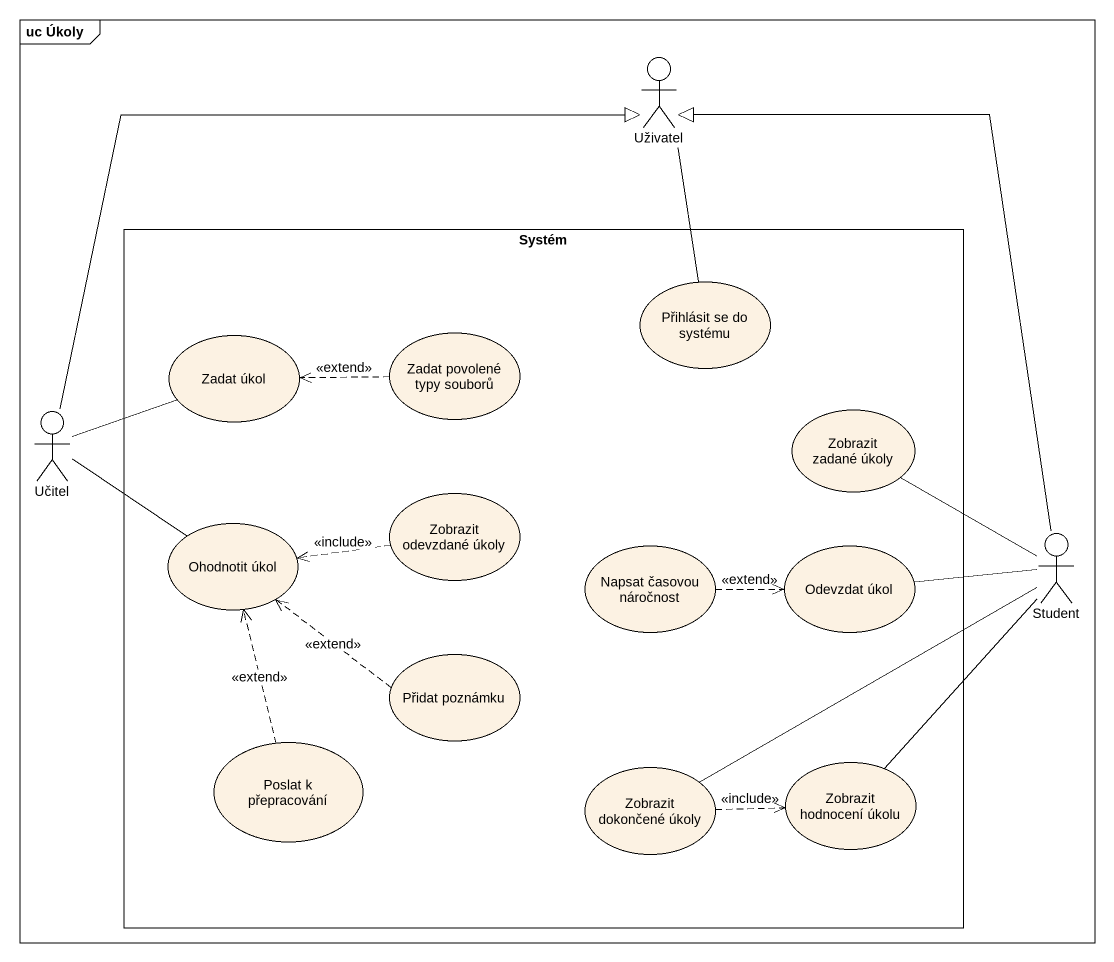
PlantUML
@startuml
mainframe uc Úkoly
actor Uživatel
rectangle Systém {
  usecase "Přihlásit se do systému" as Přihlásit_se_do_systému
  usecase "Zadat úkol" as Zadat_úkol
  usecase "Zadat povolené typy souborů" as Zadat_povolené_typy_souborů
  usecase "Zobrazit zadané úkoly" as Zobrazit_zadané_úkoly
  usecase "Zobrazit odevzdané úkoly" as Zobrazit_odevzdané_úkoly
  usecase "Ohodnotit úkol" as Ohodnotit_úkol
  usecase "Napsat časovou náročnost" as Napsat_časovou_náročnost
  usecase "Odevzdat úkol" as Odevzdat_úkol
  usecase "Přidat poznámku" as Přidat_poznámku
  usecase "Poslat k přepracování" as Poslat_k_přepracování
  usecase "Zobrazit dokončené úkoly" as Zobrazit_dokončené_úkoly
  usecase "Zobrazit hodnocení úkolu" as Zobrazit_hodnocení_úkolu
}
actor Učitel
actor Student
Uživatel -- Přihlásit_se_do_systému
Zadat_povolené_typy_souborů .left.> Zadat_úkol : <<extend>>
Učitel -right-|> Uživatel
Učitel -right- Zadat_úkol
Učitel -right- Ohodnotit_úkol
Zobrazit_odevzdané_úkoly .left.> Ohodnotit_úkol : <<include>>
Napsat_časovou_náročnost .right.> Odevzdat_úkol : <<extend>>
Student -up-|> Uživatel
Student -up- Zobrazit_zadané_úkoly
Student -left- Odevzdat_úkol
Student -left- Zobrazit_dokončené_úkoly
Student -- Zobrazit_hodnocení_úkolu
Přidat_poznámku .left.> Ohodnotit_úkol : <<extend>>
Poslat_k_přepracování .up.> Ohodnotit_úkol : <<extend>>
Zobrazit_dokončené_úkoly .right.> Zobrazit_hodnocení_úkolu : <<include>>
@enduml
